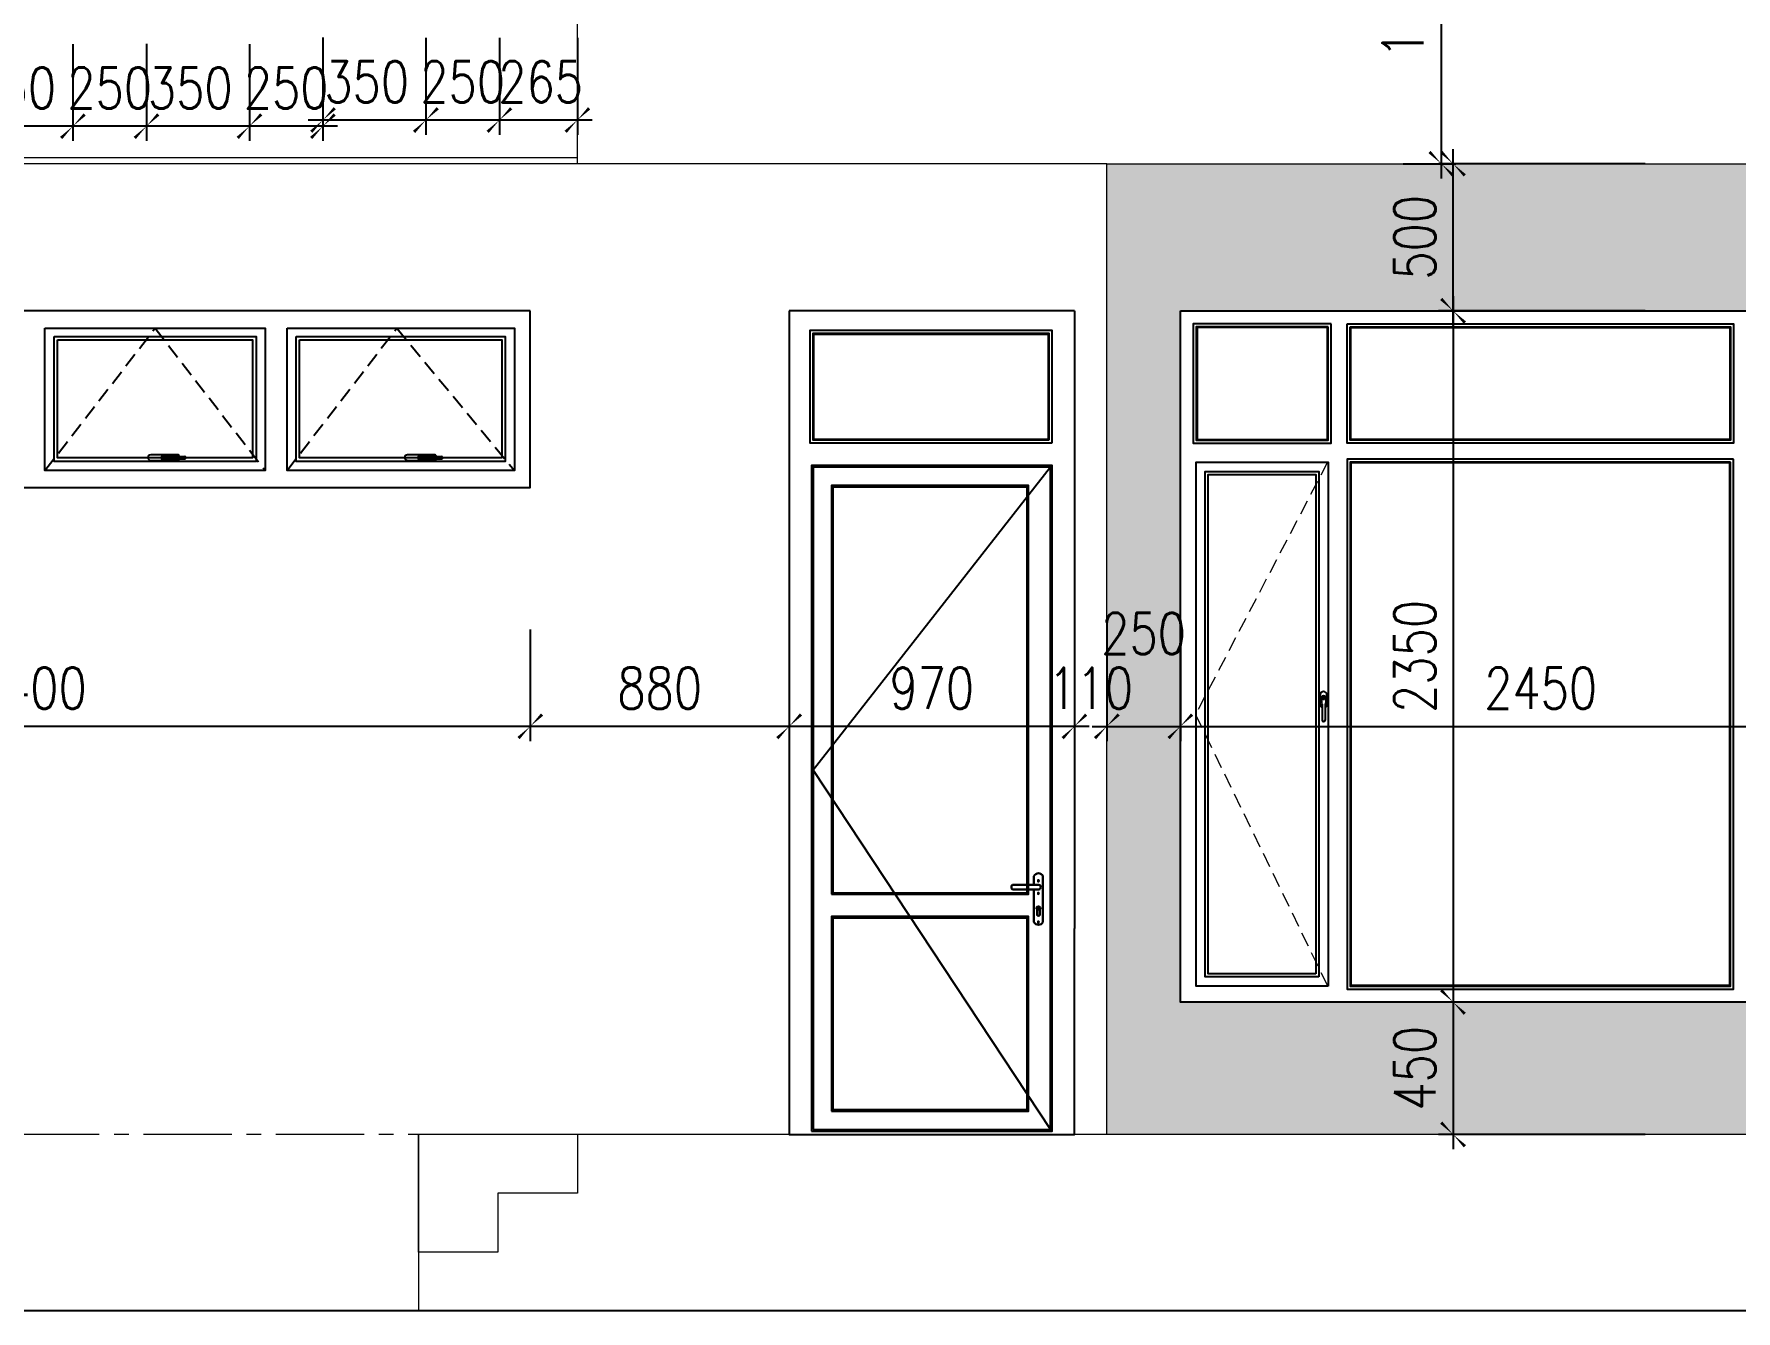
# Model space of a CAD drawing. Header units: millimetres. Extents: x -34806 to 662668, y 63228 to 99452.
# Drawn here: x 280355 to 286141, y 76492 to 80833 of the extents above; entities that cross this region are included whole.
import ezdxf

# ---------------------------------------------------------------- set-up
doc = ezdxf.new("R2010")
doc.units = ezdxf.units.MM
doc.header["$LTSCALE"] = 200
doc.header["$MEASUREMENT"] = 0
doc.header["$PDMODE"] = 3
doc.header["$PDSIZE"] = 50
doc.linetypes.add('CENTER2', pattern=[1.125, 0.75, -0.125, 0.125, -0.125])
doc.linetypes.add('HIDDEN', pattern=[0.375, 0.25, -0.125])
doc.layers.get('DEFPOINTS').update_dxf_attribs({"linetype": 'CONTINUOUS'})
for name, color, linetype in [('8', 1, 'CONTINUOUS'), ('COT', 2, 'CONTINUOUS'), ('DIM', 1, 'CONTINUOUS'), ('TPTA-Virtural', 253, 'CONTINUOUS'), ('wood', 254, 'CONTINUOUS')]:
    doc.layers.add(name, color=color, linetype=linetype)
for name, color, linetype, lineweight in [('hatch', 251, 'CONTINUOUS', 5), ('kt', 136, 'CONTINUOUS', 25), ('nep', 4, 'CONTINUOUS', 30), ('thay', 7, 'CONTINUOUS', 18), ('tim', 254, 'CENTER2', 9), ('VU', 8, 'HIDDEN', 13)]:
    doc.layers.add(name, color=color, linetype=linetype, lineweight=lineweight)
doc.styles.add('RomanS', font='romans.shx', dxfattribs={"width": 0.8})
doc.dimstyles.new('D1', dxfattribs={"dimtxt": 140, "dimasz": 80, "dimexe": 50, "dimexo": 0, "dimgap": 60, "dimtad": 1, "dimdec": 0, "dimzin": 0, "dimdsep": 46, "dimtxsty": 'RomanS', "dimblk1": 'ARCHTICK', "dimblk2": 'ARCHTICK', "dimsah": 1, "dimcen": 100, "dimdle": 50, "dimclrt": 7, "dimadec": 0, "dimazin": 0, "dimtfac": 0.005, "dimtdec": 0, "dimtix": 1, "dimtofl": 0, "dimtmove": 2, "dimatfit": 3, "dimldrblk": 'ARCHTICK', "dimfxl": 1, "dimtvp": 0.8, "dimtolj": 1, "dimtzin": 0, "dimarcsym": 0})

# ---------------------------------------------------------------- blocks, each defined once
blk = doc.blocks.new('_ArchTick')
at = {"layer": 'DIM', "color": 150}
blk.add_lwpolyline([(0.5, 0.5, 0.133, 0, 0), (0, 0, 0, 0.133, 0), (-0.5, -0.5, 0.133, 0.133, 0)], format="xyseb", dxfattribs=at)
blk = doc.blocks.new('*D347')
at = {"layer": 'DEFPOINTS', "color": 0}
for p in [(284002.1, 78842.1), (284252.1, 78842.1), (284252.1, 78479.7)]:
    blk.add_point(p, dxfattribs=at)
at = {"layer": 'DIM', "color": 0, "lineweight": -2}
for p, q in [((284002.1, 78842.1), (284002.1, 78429.7)), ((284252.1, 78842.1), (284252.1, 78429.7)), ((283952.1, 78479.7), (284302.1, 78479.7))]:
    blk.add_line(p, q, dxfattribs=at)
at = {"layer": 'DIM', "color": 0, "lineweight": -2, "xscale": 80, "yscale": 80, "zscale": 80, "rotation": 180}
blk.add_blockref('_ArchTick', (284002.1, 78479.7), dxfattribs=at)
at = {"layer": 'DIM', "color": 0, "lineweight": -2, "xscale": 80, "yscale": 80, "zscale": 80}
blk.add_blockref('_ArchTick', (284252.1, 78479.7), dxfattribs=at)
at = {"layer": 'DIM', "color": 7, "insert": (284127.1, 78795.5), "char_height": 140, "attachment_point": 5, "style": 'RomanS'}
blk.add_mtext('\\A1;250', dxfattribs=at)
blk = doc.blocks.new('*D348')
at = {"layer": 'DEFPOINTS', "color": 0}
for p in [(284252.1, 78842.1), (286702.1, 78842.1), (286702.1, 78479.7)]:
    blk.add_point(p, dxfattribs=at)
at = {"layer": 'DIM', "color": 0, "lineweight": -2}
for p, q in [((284252.1, 78842.1), (284252.1, 78429.7)), ((286702.1, 78842.1), (286702.1, 78429.7)), ((284202.1, 78479.7), (286752.1, 78479.7))]:
    blk.add_line(p, q, dxfattribs=at)
at = {"layer": 'DIM', "color": 0, "lineweight": -2, "xscale": 80, "yscale": 80, "zscale": 80, "rotation": 180}
blk.add_blockref('_ArchTick', (284252.1, 78479.7), dxfattribs=at)
at = {"layer": 'DIM', "color": 0, "lineweight": -2, "xscale": 80, "yscale": 80, "zscale": 80}
blk.add_blockref('_ArchTick', (286702.1, 78479.7), dxfattribs=at)
at = {"layer": 'DIM', "color": 7, "insert": (285477.1, 78609.7), "char_height": 140, "attachment_point": 5, "style": 'RomanS'}
blk.add_mtext('\\A1;2450', dxfattribs=at)
blk = doc.blocks.new('taynam')
at = {"layer": '8'}
for p, q in [((-2.6, 21.4), (1, 21.4)), ((-0.8, 19.7), (-0.8, 23.2)), ((-2.6, -21.4), (1, -21.4)), ((-0.8, -23.2), (-0.8, -19.7)), ((-2.6, -118.9), (1, -118.9)), ((-0.8, -120.7), (-0.8, -117.2))]:
    blk.add_line(p, q, dxfattribs=at)
for centre in [(-0.8, 21.4), (-0.8, -21.4), (-0.8, -118.9)]:
    blk.add_circle(centre, 2.54, dxfattribs=at)
at = {"layer": 'nep', "lineweight": 30}
for p, q in [((-2.6, 8.3), (87.4, 8.3)), ((-2.6, -8.3), (87.4, -8.3)), ((-5.5, -76.9), (-5.5, -92.8)), ((3.9, -76.9), (3.9, -92.8))]:
    blk.add_line(p, q, dxfattribs=at)
for points in [[(-16.2, 37.5), (-16.2, -118.6)], [(14.6, 8.3), (14.6, 37.5)], [(14.6, -118.6), (14.6, -8.3)], [(-0.8, -68.6), (0.2, -68.6), (0.2, -70.2), (-0.5, -70.2), (-0.5, -71.1), (0.2, -71.1), (0.2, -75.5), (-1.6, -75.5), (-1.6, -68.6), (-0.8, -68.6)]]:
    blk.add_lwpolyline(points, dxfattribs=at)
for centre, radius, start, end in [((-0.8, 29.9), 17.2, 26.29941, 153.70059), ((0, 0), 8.68, 107.49075, 252.50925), ((80.6, 0), 10.7, 309.41484, 50.58516), ((-0.8, -72.1), 6.73, 314.60011, 225.39989), ((-0.8, -92.8), 4.72, 180, 0), ((-0.8, -110.6), 17.4, 207.4481, 332.5519)]:
    blk.add_arc(centre, radius, start, end, dxfattribs=at)
blk = doc.blocks.new('tn')
at = {"layer": 'wood', "ltscale": 0.5}
for p, q in [((65303.5, -42411.1), (65303.5, -42422.8)), ((65315.9, -42411.1), (65315.9, -42422.8)), ((65303.6, -42423.4), (65305.2, -42426.5)), ((65305.4, -42427), (65305.4, -42482.4)), ((65314, -42427), (65314, -42482.4)), ((65315.7, -42423.4), (65314.2, -42426.5))]:
    blk.add_line(p, q, dxfattribs=at)
for points in [[(65300.1, -42367), (65300.1, -42457.3)], [(65319.3, -42417.3), (65319.3, -42367)], [(65319.3, -42457.3), (65319.3, -42417.3)]]:
    blk.add_lwpolyline(points, dxfattribs=at)
blk.add_circle((65309.7, -42411.1), 1.75, dxfattribs=at)
for centre, radius, start, end in [((65309.7, -42367), 9.61, 0, 180), ((65309.7, -42411.1), 8.28, 318.25899, 221.74101), ((65309.7, -42411.1), 8.28, 48.25899, 221.74101), ((65309.7, -42411.1), 6.18, 0, 180), ((65309.7, -42457.3), 9.61, 180, 243.1549), ((65304.7, -42422.8), 1.2, 180, 207.19267), ((65304.2, -42427), 1.2, 0, 27.19267), ((65315.2, -42427), 1.2, 152.80733, 180), ((65309.7, -42457.3), 9.61, 296.8451, 0), ((65314.7, -42422.8), 1.2, 332.80733, 0), ((65309.7, -42482.4), 4.34, 180, 0)]:
    blk.add_arc(centre, radius, start, end, dxfattribs=at)
blk = doc.blocks.new('*D358')
at = {"layer": 'DEFPOINTS', "color": 0}
for p in [(283892.1, 78842.5), (284002.1, 78842.1), (283892.1, 78479.7)]:
    blk.add_point(p, dxfattribs=at)
at = {"layer": 'DIM', "color": 0, "lineweight": -2}
for p, q in [((283892.1, 78842.5), (283892.1, 78429.7)), ((284002.1, 78842.1), (284002.1, 78429.7)), ((283892.1, 78479.7), (283812.1, 78479.7)), ((284002.1, 78479.7), (284082.1, 78479.7))]:
    blk.add_line(p, q, dxfattribs=at)
at = {"layer": 'DIM', "color": 0, "lineweight": -2, "xscale": 80, "yscale": 80, "zscale": 80}
blk.add_blockref('_ArchTick', (283892.1, 78479.7), dxfattribs=at)
at = {"layer": 'DIM', "color": 0, "lineweight": -2, "xscale": 80, "yscale": 80, "zscale": 80, "rotation": 180}
blk.add_blockref('_ArchTick', (284002.1, 78479.7), dxfattribs=at)
at = {"layer": 'DIM', "color": 7, "insert": (283947.1, 78609.7), "char_height": 140, "attachment_point": 5, "style": 'RomanS'}
blk.add_mtext('\\A1;110', dxfattribs=at)
blk = doc.blocks.new('*D359')
at = {"layer": 'DEFPOINTS', "color": 0}
for p in [(282922.1, 78842.5), (283892.1, 78842.5), (282922.1, 78479.7)]:
    blk.add_point(p, dxfattribs=at)
at = {"layer": 'DIM', "color": 0, "lineweight": -2}
for p, q in [((282922.1, 78842.5), (282922.1, 78429.7)), ((283892.1, 78842.5), (283892.1, 78429.7)), ((283942.1, 78479.7), (282872.1, 78479.7))]:
    blk.add_line(p, q, dxfattribs=at)
at = {"layer": 'DIM', "color": 0, "lineweight": -2, "xscale": 80, "yscale": 80, "zscale": 80, "rotation": 180}
blk.add_blockref('_ArchTick', (282922.1, 78479.7), dxfattribs=at)
at = {"layer": 'DIM', "color": 0, "lineweight": -2, "xscale": 80, "yscale": 80, "zscale": 80}
blk.add_blockref('_ArchTick', (283892.1, 78479.7), dxfattribs=at)
at = {"layer": 'DIM', "color": 7, "insert": (283407.1, 78609.7), "char_height": 140, "attachment_point": 5, "style": 'RomanS'}
blk.add_mtext('\\A1;970', dxfattribs=at)
blk = doc.blocks.new('*D360')
at = {"layer": 'DEFPOINTS', "color": 0}
for p in [(282041.9, 78809.1), (282922.1, 78809.1), (282041.9, 78479.7)]:
    blk.add_point(p, dxfattribs=at)
at = {"layer": 'DIM', "color": 0, "lineweight": -2}
for p, q in [((282041.9, 78809.1), (282041.9, 78429.7)), ((282922.1, 78809.1), (282922.1, 78429.7)), ((282972.1, 78479.7), (281991.9, 78479.7))]:
    blk.add_line(p, q, dxfattribs=at)
at = {"layer": 'DIM', "color": 0, "lineweight": -2, "xscale": 80, "yscale": 80, "zscale": 80, "rotation": 180}
blk.add_blockref('_ArchTick', (282041.9, 78479.7), dxfattribs=at)
at = {"layer": 'DIM', "color": 0, "lineweight": -2, "xscale": 80, "yscale": 80, "zscale": 80}
blk.add_blockref('_ArchTick', (282922.1, 78479.7), dxfattribs=at)
at = {"layer": 'DIM', "color": 7, "insert": (282482, 78609.7), "char_height": 140, "attachment_point": 5, "style": 'RomanS'}
blk.add_mtext('\\A1;880', dxfattribs=at)
blk = doc.blocks.new('*D361')
at = {"layer": 'DEFPOINTS', "color": 0}
for p in [(278641.9, 78809.1), (282041.9, 78809.1), (278641.9, 78479.7)]:
    blk.add_point(p, dxfattribs=at)
at = {"layer": 'DIM', "color": 0, "lineweight": -2}
for p, q in [((278641.9, 78809.1), (278641.9, 78429.7)), ((282041.9, 78809.1), (282041.9, 78429.7)), ((282091.9, 78479.7), (278591.9, 78479.7))]:
    blk.add_line(p, q, dxfattribs=at)
at = {"layer": 'DIM', "color": 0, "lineweight": -2, "xscale": 80, "yscale": 80, "zscale": 80, "rotation": 180}
blk.add_blockref('_ArchTick', (278641.9, 78479.7), dxfattribs=at)
at = {"layer": 'DIM', "color": 0, "lineweight": -2, "xscale": 80, "yscale": 80, "zscale": 80}
blk.add_blockref('_ArchTick', (282041.9, 78479.7), dxfattribs=at)
at = {"layer": 'DIM', "color": 7, "insert": (280341.9, 78609.7), "char_height": 140, "attachment_point": 5, "style": 'RomanS'}
blk.add_mtext('\\A1;3400', dxfattribs=at)
blk = doc.blocks.new('*D384')
at = {"layer": 'DEFPOINTS', "color": 0}
for p in [(281087.1, 80799.2), (281337.1, 80799.2), (281087.1, 80519.9)]:
    blk.add_point(p, dxfattribs=at)
at = {"layer": 'DIM', "color": 0, "lineweight": -2}
for p, q in [((281087.1, 80799.2), (281087.1, 80469.9)), ((281337.1, 80799.2), (281337.1, 80469.9)), ((281387.1, 80519.9), (281037.1, 80519.9))]:
    blk.add_line(p, q, dxfattribs=at)
at = {"layer": 'DIM', "color": 0, "lineweight": -2, "xscale": 80, "yscale": 80, "zscale": 80, "rotation": 180}
blk.add_blockref('_ArchTick', (281087.1, 80519.9), dxfattribs=at)
at = {"layer": 'DIM', "color": 0, "lineweight": -2, "xscale": 80, "yscale": 80, "zscale": 80}
blk.add_blockref('_ArchTick', (281337.1, 80519.9), dxfattribs=at)
at = {"layer": 'DIM', "color": 7, "insert": (281212.1, 80649.9), "char_height": 140, "attachment_point": 5, "style": 'RomanS'}
blk.add_mtext('\\A1;250', dxfattribs=at)
blk = doc.blocks.new('*D385')
at = {"layer": 'DEFPOINTS', "color": 0}
for p in [(280737.1, 80800), (281087.1, 80799.2), (280737.1, 80519.9)]:
    blk.add_point(p, dxfattribs=at)
at = {"layer": 'DIM', "color": 0, "lineweight": -2}
for p, q in [((280737.1, 80800), (280737.1, 80469.9)), ((281087.1, 80799.2), (281087.1, 80469.9)), ((281137.1, 80519.9), (280687.1, 80519.9))]:
    blk.add_line(p, q, dxfattribs=at)
at = {"layer": 'DIM', "color": 0, "lineweight": -2, "xscale": 80, "yscale": 80, "zscale": 80, "rotation": 180}
blk.add_blockref('_ArchTick', (280737.1, 80519.9), dxfattribs=at)
at = {"layer": 'DIM', "color": 0, "lineweight": -2, "xscale": 80, "yscale": 80, "zscale": 80}
blk.add_blockref('_ArchTick', (281087.1, 80519.9), dxfattribs=at)
at = {"layer": 'DIM', "color": 7, "insert": (280886, 80649.9), "char_height": 140, "attachment_point": 5, "style": 'RomanS'}
blk.add_mtext('\\A1;350', dxfattribs=at)
blk = doc.blocks.new('*D386')
at = {"layer": 'DEFPOINTS', "color": 0}
for p in [(280487.1, 80799.2), (280737.1, 80799.2), (280487.1, 80519.9)]:
    blk.add_point(p, dxfattribs=at)
at = {"layer": 'DIM', "color": 0, "lineweight": -2}
for p, q in [((280487.1, 80799.2), (280487.1, 80469.9)), ((280737.1, 80799.2), (280737.1, 80469.9)), ((280787.1, 80519.9), (280437.1, 80519.9))]:
    blk.add_line(p, q, dxfattribs=at)
at = {"layer": 'DIM', "color": 0, "lineweight": -2, "xscale": 80, "yscale": 80, "zscale": 80, "rotation": 180}
blk.add_blockref('_ArchTick', (280487.1, 80519.9), dxfattribs=at)
at = {"layer": 'DIM', "color": 0, "lineweight": -2, "xscale": 80, "yscale": 80, "zscale": 80}
blk.add_blockref('_ArchTick', (280737.1, 80519.9), dxfattribs=at)
at = {"layer": 'DIM', "color": 7, "insert": (280612.1, 80649.9), "char_height": 140, "attachment_point": 5, "style": 'RomanS'}
blk.add_mtext('\\A1;250', dxfattribs=at)
blk = doc.blocks.new('*D387')
at = {"layer": 'DEFPOINTS', "color": 0}
for p in [(280137.1, 80800), (280487.1, 80799.2), (280137.1, 80519.9)]:
    blk.add_point(p, dxfattribs=at)
at = {"layer": 'DIM', "color": 0, "lineweight": -2}
for p, q in [((280137.1, 80800), (280137.1, 80469.9)), ((280487.1, 80799.2), (280487.1, 80469.9)), ((280537.1, 80519.9), (280087.1, 80519.9))]:
    blk.add_line(p, q, dxfattribs=at)
at = {"layer": 'DIM', "color": 0, "lineweight": -2, "xscale": 80, "yscale": 80, "zscale": 80, "rotation": 180}
blk.add_blockref('_ArchTick', (280137.1, 80519.9), dxfattribs=at)
at = {"layer": 'DIM', "color": 0, "lineweight": -2, "xscale": 80, "yscale": 80, "zscale": 80}
blk.add_blockref('_ArchTick', (280487.1, 80519.9), dxfattribs=at)
at = {"layer": 'DIM', "color": 7, "insert": (280286, 80649.9), "char_height": 140, "attachment_point": 5, "style": 'RomanS'}
blk.add_mtext('\\A1;350', dxfattribs=at)
blk = doc.blocks.new('*D399')
at = {"layer": 'DEFPOINTS', "color": 0}
for p in [(281687.1, 80820.1), (281937.1, 80820.1), (281687.1, 80540.8)]:
    blk.add_point(p, dxfattribs=at)
at = {"layer": 'DIM', "color": 0, "lineweight": -2}
for p, q in [((281687.1, 80820.1), (281687.1, 80490.8)), ((281937.1, 80820.1), (281937.1, 80490.8)), ((281987.1, 80540.8), (281637.1, 80540.8))]:
    blk.add_line(p, q, dxfattribs=at)
at = {"layer": 'DIM', "color": 0, "lineweight": -2, "xscale": 80, "yscale": 80, "zscale": 80, "rotation": 180}
blk.add_blockref('_ArchTick', (281687.1, 80540.8), dxfattribs=at)
at = {"layer": 'DIM', "color": 0, "lineweight": -2, "xscale": 80, "yscale": 80, "zscale": 80}
blk.add_blockref('_ArchTick', (281937.1, 80540.8), dxfattribs=at)
at = {"layer": 'DIM', "color": 7, "insert": (281812.1, 80670.8), "char_height": 140, "attachment_point": 5, "style": 'RomanS'}
blk.add_mtext('\\A1;250', dxfattribs=at)
blk = doc.blocks.new('*D400')
at = {"layer": 'DEFPOINTS', "color": 0}
for p in [(281337.1, 80820.9), (281687.1, 80820.1), (281337.1, 80540.8)]:
    blk.add_point(p, dxfattribs=at)
at = {"layer": 'DIM', "color": 0, "lineweight": -2}
for p, q in [((281337.1, 80820.9), (281337.1, 80490.8)), ((281687.1, 80820.1), (281687.1, 80490.8)), ((281737.1, 80540.8), (281287.1, 80540.8))]:
    blk.add_line(p, q, dxfattribs=at)
at = {"layer": 'DIM', "color": 0, "lineweight": -2, "xscale": 80, "yscale": 80, "zscale": 80, "rotation": 180}
blk.add_blockref('_ArchTick', (281337.1, 80540.8), dxfattribs=at)
at = {"layer": 'DIM', "color": 0, "lineweight": -2, "xscale": 80, "yscale": 80, "zscale": 80}
blk.add_blockref('_ArchTick', (281687.1, 80540.8), dxfattribs=at)
at = {"layer": 'DIM', "color": 7, "insert": (281486, 80670.8), "char_height": 140, "attachment_point": 5, "style": 'RomanS'}
blk.add_mtext('\\A1;350', dxfattribs=at)
blk = doc.blocks.new('*D401')
at = {"layer": 'DEFPOINTS', "color": 0}
for p in [(281937.1, 80820.1), (282202.1, 80820.1), (281937.1, 80540.8)]:
    blk.add_point(p, dxfattribs=at)
at = {"layer": 'DIM', "color": 0, "lineweight": -2}
for p, q in [((281937.1, 80820.1), (281937.1, 80490.8)), ((282202.1, 80820.1), (282202.1, 80490.8)), ((282252.1, 80540.8), (281887.1, 80540.8))]:
    blk.add_line(p, q, dxfattribs=at)
at = {"layer": 'DIM', "color": 0, "lineweight": -2, "xscale": 80, "yscale": 80, "zscale": 80, "rotation": 180}
blk.add_blockref('_ArchTick', (281937.1, 80540.8), dxfattribs=at)
at = {"layer": 'DIM', "color": 0, "lineweight": -2, "xscale": 80, "yscale": 80, "zscale": 80}
blk.add_blockref('_ArchTick', (282202.1, 80540.8), dxfattribs=at)
at = {"layer": 'DIM', "color": 7, "insert": (282077.1, 80670.8), "char_height": 140, "attachment_point": 5, "style": 'RomanS'}
blk.add_mtext('\\A1;265', dxfattribs=at)
blk = doc.blocks.new('*D431')
at = {"layer": 'DEFPOINTS', "color": 0}
for p in [(285009.6, 81492.3), (285009.6, 80392.3), (285139.2, 80392.3)]:
    blk.add_point(p, dxfattribs=at)
at = {"layer": 'DIM', "color": 0, "lineweight": -2}
for p, q in [((285139.2, 81542.3), (285139.2, 80342.3)), ((285009.6, 81492.3), (285189.2, 81492.3)), ((285009.6, 80392.3), (285189.2, 80392.3))]:
    blk.add_line(p, q, dxfattribs=at)
at = {"layer": 'DIM', "color": 0, "lineweight": -2, "xscale": 80, "yscale": 80, "zscale": 80}
for p, rotation in [((285139.2, 81492.3), 90), ((285139.2, 80392.3), 270)]:
    blk.add_blockref('_ArchTick', p, dxfattribs=dict(at, rotation=rotation))
at = {"layer": 'DIM', "color": 7, "insert": (285009.2, 80942.3), "char_height": 140, "attachment_point": 5, "rotation": 90, "style": 'RomanS'}
blk.add_mtext('\\A1;1100', dxfattribs=at)
blk = doc.blocks.new('*D1065')
at = {"layer": 'DEFPOINTS', "color": 0}
for p in [(285832.1, 79892.4), (285179.2, 77542.3), (285832.1, 77542.3)]:
    blk.add_point(p, dxfattribs=at)
at = {"layer": 'DIM', "color": 0, "lineweight": -2}
for p, q in [((285179.2, 79942.4), (285179.2, 77492.3)), ((285832.1, 79892.4), (285129.2, 79892.4)), ((285832.1, 77542.3), (285129.2, 77542.3))]:
    blk.add_line(p, q, dxfattribs=at)
at = {"layer": 'DIM', "color": 0, "lineweight": -2, "xscale": 80, "yscale": 80, "zscale": 80}
for p, rotation in [((285179.2, 79892.4), 90), ((285179.2, 77542.3), 270)]:
    blk.add_blockref('_ArchTick', p, dxfattribs=dict(at, rotation=rotation))
at = {"layer": 'DIM', "color": 7, "insert": (285049.2, 78717.3), "char_height": 140, "attachment_point": 5, "rotation": 90, "style": 'RomanS'}
blk.add_mtext('\\A1;2350', dxfattribs=at)
blk = doc.blocks.new('*D1066')
at = {"layer": 'DEFPOINTS', "color": 0}
for p in [(285832.1, 77542.3), (285179.2, 77092.3), (285832.1, 77092.3)]:
    blk.add_point(p, dxfattribs=at)
at = {"layer": 'DIM', "color": 0, "lineweight": -2}
for p, q in [((285179.2, 77592.3), (285179.2, 77042.3)), ((285832.1, 77542.3), (285129.2, 77542.3)), ((285832.1, 77092.3), (285129.2, 77092.3))]:
    blk.add_line(p, q, dxfattribs=at)
at = {"layer": 'DIM', "color": 0, "lineweight": -2, "xscale": 80, "yscale": 80, "zscale": 80}
for p, rotation in [((285179.2, 77542.3), 90), ((285179.2, 77092.3), 270)]:
    blk.add_blockref('_ArchTick', p, dxfattribs=dict(at, rotation=rotation))
at = {"layer": 'DIM', "color": 7, "insert": (285049.2, 77317.3), "char_height": 140, "attachment_point": 5, "rotation": 90, "style": 'RomanS'}
blk.add_mtext('\\A1;450', dxfattribs=at)
blk = doc.blocks.new('*D1067')
at = {"layer": 'DEFPOINTS', "color": 0}
for p in [(285179.2, 80392.3), (285832.1, 80392.3), (285832.1, 79892.4)]:
    blk.add_point(p, dxfattribs=at)
at = {"layer": 'DIM', "color": 0, "lineweight": -2}
for p, q in [((285179.2, 79842.4), (285179.2, 80442.3)), ((285832.1, 80392.3), (285129.2, 80392.3)), ((285832.1, 79892.4), (285129.2, 79892.4))]:
    blk.add_line(p, q, dxfattribs=at)
at = {"layer": 'DIM', "color": 0, "lineweight": -2, "xscale": 80, "yscale": 80, "zscale": 80}
for p, rotation in [((285179.2, 80392.3), 90), ((285179.2, 79892.4), 270)]:
    blk.add_blockref('_ArchTick', p, dxfattribs=dict(at, rotation=rotation))
at = {"layer": 'DIM', "color": 7, "insert": (285049.2, 80142.3), "char_height": 140, "attachment_point": 5, "rotation": 90, "style": 'RomanS'}
blk.add_mtext('\\A1;500', dxfattribs=at)

msp = doc.modelspace()

# ---------------------------------------------------------------- hatches: boundary and pattern name
at = {"layer": 'kt'}
h = msp.add_hatch(dxfattribs=at)
h.set_pattern_fill('AR-SAND,_O', color=256, scale=80)
h.set_pattern_definition([(37.5, (0, -114049.68), (-5.03947, 154.1459), [0, -121.6, 0, -136, 0, -130]), (7.5, (0, -114049.68), (141.58214, 225.77169), [0, -65.6, 0, -109.6, 0, -42]), (327.5, (-98.4, -114049.68), (249.13135, 0.452724), [0, -40, 0, -144, 0, -188]), (317.5, (-98.4, -114049.68), (240.49013, 70.21405), [0, -20, 0, -94.4, 0, -108])])
h.paths.add_polyline_path([(289402.1, 80392.3), (286952.1, 80392.3), (286952.1, 77092.3), (287377.1, 77092.3), (287377.1, 77792.6), (287377.1, 79892.4), (288955.3, 79892.4), (288977.1, 79892.4), (288977.1, 77792.6), (288977.1, 77092.3), (289402.1, 77092.3)])
h.paths.add_polyline_path([(286952.1, 80392.3), (284002.1, 80392.3), (284002.1, 77092.3), (286952.1, 77092.3)])
h.paths.add_polyline_path([(286702.1, 79892.4), (286702.2, 79892.4), (286702.2, 77542.3), (284252.1, 77542.3), (284252.1, 79892.4)], flags=16)
h.paths.add_polyline_path([(286132.9, 79848.4), (286132.9, 79442.2), (284819.1, 79442.2), (284819.1, 79848.4)], flags=0)
h.paths.add_polyline_path([(286189.1, 79848.4), (286658.2, 79848.4), (286658.2, 79442.2), (286189.1, 79442.2)], flags=0)
h.paths.add_polyline_path([(286122.9, 79838.4), (286122.9, 79452.2), (284829.1, 79452.2), (284829.1, 79838.4)], flags=0)
h.paths.add_polyline_path([(286199.1, 79838.4), (286648.2, 79838.4), (286648.2, 79452.2), (286199.1, 79452.2)], flags=0)
h.paths.add_polyline_path([(286132.9, 79388.2), (286132.9, 77586.3), (284819.1, 77586.3), (284819.1, 79388.2)], flags=0)
h.paths.add_polyline_path([(286122.9, 79378.2), (286122.9, 77596.3), (284829.1, 77596.3), (284829.1, 79378.2)], flags=0)
h.paths.add_polyline_path([(286199.1, 79378.2), (286648.2, 79378.2), (286648.2, 77596.3), (286199.1, 77596.3)], flags=0)
h.paths.add_polyline_path([(286231.1, 79346.2), (286618.2, 79346.2), (286618.2, 78577.5), (286648.2, 78520.2), (286618.2, 78458.4), (286618.2, 77628.3), (286231.1, 77628.3)], flags=0)
h.paths.add_polyline_path([(286241.1, 79336.2), (286608.2, 79336.2), (286608.2, 77638.3), (286241.1, 77638.3)], flags=0)
h.paths.add_polyline_path([(284765.1, 79848.4), (284765.1, 79442.2), (284296.1, 79442.2), (284296.1, 79848.4)], flags=0)
h.paths.add_polyline_path([(284755.1, 79838.4), (284755.1, 79452.2), (284306.1, 79452.2), (284306.1, 79838.4)], flags=0)
h.paths.add_polyline_path([(286224.1, 78586.6), (286224.1, 78552.7, -0.282759), (286217.9, 78542.7), (286217.9, 78500.9, -1), (286207.7, 78500.9), (286207.7, 78542.7, -0.282759), (286201.5, 78552.7), (286201.5, 78580.7), (286201.5, 78586.6, -1)], flags=0)
h.paths.add_polyline_path([(286220, 78553.6), (286220, 78556, 1.824521)], flags=0)
h.paths.add_polyline_path([(286205.5, 78559.3), (286207.5, 78555.4, -2.263183), (286205.5, 78556), (286205.5, 78567, -0.381273), (286205.5, 78579.9)], flags=0)
h.paths.add_polyline_path([(286217.2, 78559.7, 0.014599), (286217.2, 78559.6, 68.499201)], flags=0)
h.paths.add_polyline_path([(284755.1, 79378.2), (284755.1, 77591.7), (284752.9, 77596.3), (284306.1, 77596.3), (284306.1, 78515.6), (284303.8, 78520.2), (284306.1, 78524.4), (284306.1, 79378.2)], flags=0)
h.paths.add_polyline_path([(284723.1, 79346.2), (284723.1, 77628.3), (284336.1, 77628.3), (284336.1, 79346.2)], flags=0)
h.paths.add_polyline_path([(284713.1, 79336.2), (284713.1, 77638.3), (284346.1, 77638.3), (284346.1, 79336.2)], flags=0)
h.paths.add_polyline_path([(284750.5, 78586.6), (284750.5, 78580.7), (284750.5, 78552.7, -0.282759), (284744.3, 78542.7), (284744.3, 78500.9, -1), (284734.1, 78500.9), (284734.1, 78542.7, -0.282759), (284727.9, 78552.7), (284727.9, 78586.6, -1)], flags=0)
h.paths.add_polyline_path([(284746.5, 78567), (284746.5, 78553.6, -0.765522), (284744.5, 78555.4), (284746.5, 78559.3), (284746.5, 78573.4, 1), (284732, 78573.4), (284732, 78559.7, 0.11921), (284732.1, 78559), (284734, 78555.4, -2.263183), (284732, 78556), (284732, 78567, -2.232444)], flags=0)
h.paths.add_polyline_path([(295017.1, 80392.3), (293517.1, 80392.3), (289402.1, 80392.3), (289402.1, 77092.3), (293517.1, 77092.3), (295017.1, 77092.3)])
h.paths.add_polyline_path([(292102.1, 79892.4), (292102.2, 79892.4), (292102.1, 77542.3), (289652, 77542.3), (289652.1, 79892.4)], flags=16)
h.paths.add_polyline_path([(291535.1, 79848.4), (291535.1, 79442.2), (290221.3, 79442.2), (290221.3, 79848.4)], flags=0)
h.paths.add_polyline_path([(291525.1, 79838.4), (291525.1, 79452.2), (290231.3, 79452.2), (290231.3, 79838.4)], flags=0)
h.paths.add_polyline_path([(290165.1, 79848.4), (290165.1, 79442.2), (289696.1, 79442.2), (289696.1, 79848.4)], flags=0)
h.paths.add_polyline_path([(290155.1, 79838.4), (290155.1, 79452.2), (289706.1, 79452.2), (289706.1, 79838.4)], flags=0)
h.paths.add_polyline_path([(291535.1, 79388.2), (291535.1, 77586.3), (290221.3, 77586.3), (290221.3, 79388.2)], flags=0)
h.paths.add_polyline_path([(291525.1, 79378.2), (291525.1, 77596.3), (290231.3, 77596.3), (290231.3, 79378.2)], flags=0)
h.paths.add_polyline_path([(290155.1, 79378.2), (290155.1, 77596.3), (289706.1, 77596.3), (289706.1, 79378.2)], flags=0)
h.paths.add_polyline_path([(290123.1, 77628.3), (289736.1, 77628.3), (289736.1, 78458.4), (289706.1, 78520.2), (289736.1, 78577.5), (289736.1, 79346.2), (290123.1, 79346.2)], flags=0)
h.paths.add_polyline_path([(290113.1, 79336.2), (290113.1, 77638.3), (289746.1, 77638.3), (289746.1, 79336.2)], flags=0)
h.paths.add_polyline_path([(291589.1, 79848.4), (292058.2, 79848.4), (292058.2, 79442.2), (291589.1, 79442.2)], flags=0)
h.paths.add_polyline_path([(291599.1, 79838.4), (292048.2, 79838.4), (292048.2, 79452.2), (291599.1, 79452.2)], flags=0)
h.paths.add_polyline_path([(292048.2, 79378.2), (292048.2, 78524.4), (292050.4, 78520.2), (292048.2, 78515.6), (292048.2, 77596.3), (291599.1, 77596.3), (291599.1, 79382.4), (291601.3, 79378.2)], flags=0)
h.paths.add_polyline_path([(291631.1, 79346.2), (292018.2, 79346.2), (292018.2, 77628.3), (291631.1, 77628.3)], flags=0)
h.paths.add_polyline_path([(291641.1, 79336.2), (292008.2, 79336.2), (292008.2, 77638.3), (291641.1, 77638.3)], flags=0)
h.paths.add_polyline_path([(292860.6, 79842.7), (293160.6, 79842.7), (293160.6, 79542.7), (292860.6, 79542.7)], flags=16)
h.paths.add_polyline_path([(292860.6, 79242.7), (293160.6, 79242.7), (293160.6, 78942.7), (292860.6, 78942.7)], flags=16)
h.paths.add_polyline_path([(292860.6, 78642.7), (293160.6, 78642.7), (293160.6, 78342.7), (292860.6, 78342.7)], flags=16)
h.paths.add_polyline_path([(293460.6, 79842.7), (293760.6, 79842.7), (293760.6, 79542.7), (293460.6, 79542.7)], flags=16)
h.paths.add_polyline_path([(293460.6, 79242.7), (293760.6, 79242.7), (293760.6, 78942.7), (293460.6, 78942.7)], flags=16)
h.paths.add_polyline_path([(292860.6, 78042.7), (293160.6, 78042.7), (293160.6, 77742.7), (292860.6, 77742.7)], flags=16)
h.paths.add_polyline_path([(293460.6, 78642.7), (293760.6, 78642.7), (293760.6, 78342.7), (293460.6, 78342.7)], flags=16)
h.paths.add_polyline_path([(294060.6, 79842.7), (294360.6, 79842.7), (294360.6, 79542.7), (294060.6, 79542.7)], flags=16)
h.paths.add_polyline_path([(293460.6, 78042.7), (293760.6, 78042.7), (293760.6, 77742.7), (293460.6, 77742.7)], flags=16)
h.paths.add_polyline_path([(294060.6, 79242.7), (294360.6, 79242.7), (294360.6, 78942.7), (294060.6, 78942.7)], flags=16)
h.paths.add_polyline_path([(294060.6, 78642.7), (294360.6, 78642.7), (294360.6, 78342.7), (294060.6, 78342.7)], flags=16)
h.paths.add_polyline_path([(294060.6, 78042.7), (294360.6, 78042.7), (294360.6, 77742.7), (294060.6, 77742.7)], flags=16)
h.paths.add_polyline_path([(296667.2, 80392.3), (295017.1, 80392.3), (295017.1, 77092.3), (296667.2, 77092.3)])
h.paths.add_polyline_path([(286648.1, 78714.7), (287006.1, 78714.7), (287006.1, 78504.7), (286648.1, 78504.7)], flags=9)
h.paths.add_polyline_path([(286985.6, 78714.7), (287343.6, 78714.7), (287343.6, 78504.7), (286985.6, 78504.7)], flags=24)
h.paths.add_polyline_path([(289348.1, 78714.7), (289706.1, 78714.7), (289706.1, 78504.7), (289348.1, 78504.7)], flags=9)
h.paths.add_polyline_path([(289010.6, 78714.7), (289368.6, 78714.7), (289368.6, 78504.7), (289010.6, 78504.7)], flags=24)
h.paths.add_polyline_path([(283948.1, 78900.5), (284306.1, 78900.5), (284306.1, 78690.5), (283948.1, 78690.5)], flags=9)
h.paths.add_polyline_path([(285244.8, 78714.7), (285709.5, 78714.7), (285709.5, 78504.7), (285244.8, 78504.7)], flags=8)
h.paths.add_polyline_path([(283776.1, 78714.7), (284118.1, 78714.7), (284118.1, 78504.7), (283776.1, 78504.7)], flags=9)
h.paths.add_polyline_path([(284944.2, 78485), (284944.2, 78949.7), (285154.2, 78949.7), (285154.2, 78485)], flags=8)
h.paths.add_polyline_path([(284944.2, 77138.3), (284944.2, 77496.3), (285154.2, 77496.3), (285154.2, 77138.3)], flags=24)
h.paths.add_polyline_path([(284944.2, 79963.3), (284944.2, 80321.3), (285154.2, 80321.3), (285154.2, 79963.3)], flags=24)
h.paths.add_polyline_path([(290644.8, 78714.7), (291109.5, 78714.7), (291109.5, 78504.7), (290644.8, 78504.7)], flags=8)
h.paths.add_polyline_path([(293327.3, 78722.6), (293792, 78722.6), (293792, 78512.6), (293327.3, 78512.6)], flags=24)
h.paths.add_polyline_path([(292831.6, 80357.6), (293189.6, 80357.6), (293189.6, 80147.6), (292831.6, 80147.6)], flags=24)
h.paths.add_polyline_path([(293131.6, 80101.6), (293489.6, 80101.6), (293489.6, 79891.6), (293131.6, 79891.6)], flags=24)
h.paths.add_polyline_path([(293431.6, 80357.6), (293789.6, 80357.6), (293789.6, 80147.6), (293431.6, 80147.6)], flags=24)
h.paths.add_polyline_path([(293731.6, 80101.6), (294089.6, 80101.6), (294089.6, 79891.6), (293731.6, 79891.6)], flags=24)
h.paths.add_polyline_path([(294031.6, 80357.6), (294389.6, 80357.6), (294389.6, 80147.6), (294031.6, 80147.6)], flags=24)
h.paths.add_polyline_path([(294710.9, 79213.7), (294710.9, 79571.7), (294920.9, 79571.7), (294920.9, 79213.7)], flags=24)
h.paths.add_polyline_path([(294407.7, 79513.7), (294407.7, 79871.7), (294617.7, 79871.7), (294617.7, 79513.7)], flags=24)
h.paths.add_polyline_path([(294715, 78613.7), (294715, 78971.7), (294925, 78971.7), (294925, 78613.7)], flags=24)
h.paths.add_polyline_path([(294407.7, 78913.7), (294407.7, 79271.7), (294617.7, 79271.7), (294617.7, 78913.7)], flags=24)
h.paths.add_polyline_path([(294687.9, 78013.7), (294687.9, 78371.7), (294897.9, 78371.7), (294897.9, 78013.7)], flags=24)
h.paths.add_polyline_path([(294407.7, 78300.7), (294407.7, 78658.7), (294617.7, 78658.7), (294617.7, 78300.7)], flags=24)
h.paths.add_polyline_path([(294407.7, 77713.7), (294407.7, 78071.7), (294617.7, 78071.7), (294617.7, 77713.7)], flags=24)
h.paths.add_polyline_path([(294687.9, 78013.7), (294687.9, 78371.7), (294897.9, 78371.7), (294897.9, 78013.7)], flags=8)
h.paths.add_polyline_path([(294407.7, 77241.1), (294407.7, 77593.8), (294617.7, 77593.8), (294617.7, 77241.1)], flags=24)
h.paths.add_polyline_path([(294407.7, 79938.9), (294407.7, 80296.9), (294617.7, 80296.9), (294617.7, 79938.9)], flags=24)
h.paths.add_polyline_path([(295617.8, 78714.7), (296066.5, 78714.7), (296066.5, 78504.7), (295617.8, 78504.7)], flags=24)

# ---------------------------------------------------------------- linework, layer by layer
at = {"layer": 'COT'}
msp.add_line((305776.8, 76492.3), (271523.4, 76492.3), dxfattribs=at)
at = {"layer": 'hatch'}
for points in [[(282202.1, 80412.3), (277671.2, 80412.3), (277671.2, 76492.3)], [(282202.1, 80392.3), (277691.2, 80392.3), (277691.2, 76492.3)]]:
    msp.add_lwpolyline(points, dxfattribs=at)
msp.add_lwpolyline([(284252.1, 77542.3), (286702.1, 77542.3), (286702.1, 79892.4), (284252.1, 79892.4)], close=True, dxfattribs=at)
at = {"layer": 'thay'}
for p, q in [((282202.1, 80392.3), (282202.1, 81492.3)), ((284002.1, 80392.3), (282202.1, 80392.3)), ((284002.1, 77092.3), (284002.1, 80392.3)), ((284002.1, 80392.3), (293517.1, 80392.3)), ((286702.1, 79892.4), (284252.1, 79892.4)), ((284252.1, 79873.4), (284252.1, 77542.3))]:
    msp.add_line(p, q, dxfattribs=at)
for points in [[(286702.1, 79892.4), (284252.1, 79892.4)], [(286702.1, 77542.3), (284252.1, 77542.3)], [(286702.1, 77542.3), (284252.1, 77542.3)], [(293517.1, 77092.3), (281662.1, 77092.3), (281662.1, 76892.3)], [(282202.1, 77092.3), (282202.1, 76892.3), (281932.1, 76892.3), (281932.1, 76692.3), (281662.1, 76692.3), (281662.1, 76492.3)], [(281662.1, 76692.3), (281662.1, 77092.3)], [(282202.1, 77092.3), (281662.1, 77092.3)], [(282202.1, 77092.3), (281662.1, 77092.3), (281662.1, 76592.3)]]:
    msp.add_lwpolyline(points, dxfattribs=at)
at = {"layer": 'tim', "linetype": 'CENTER2', "ltscale": 2}
msp.add_line((305776.8, 77092.3), (271523.4, 77092.3), dxfattribs=at)
at = {"layer": 'TPTA-Virtural'}
msp.add_lwpolyline([(284252.1, 79892.4), (286702.2, 79892.4), (286702.2, 77542.3), (284252.1, 77542.3)], close=True, dxfattribs=at)
at = {"layer": 'VU', "linetype": 'HIDDEN'}
msp.add_lwpolyline([(284752.9, 79378.2), (284303.8, 78520.2), (284752.9, 77596.3)], dxfattribs=at)
at = {"layer": 'wood'}
for p, q in [((282922.1, 79892.4), (282922.1, 79892.4)), ((283892.1, 79892.4), (283870.3, 79892.4)), ((286122.9, 79838.4), (286122.9, 79452.2)), ((283811.1, 77108.7), (283811.1, 79361.1)), ((283811.1, 77108.7), (283811.1, 79361.1)), ((283811.1, 79361.1), (283811.1, 77108.7)), ((284732, 78573.4), (284732, 78559.7)), ((284732.1, 78559), (284734, 78555.4)), ((284734.1, 78554.8), (284734.1, 78500.9)), ((284744.3, 78554.8), (284744.3, 78500.9)), ((284746.3, 78559), (284744.5, 78555.4)), ((284746.5, 78573.4), (284746.5, 78559.7))]:
    msp.add_line(p, q, dxfattribs=at)
for points in [[(282041.9, 79892.3), (278641.9, 79892.3), (278641.9, 79292.1), (282041.9, 79292.1), (282041.9, 79892.3)], [(280391.9, 79833.3), (281140.9, 79833.3), (281140.9, 79349.1), (280391.9, 79349.1)], [(280422.9, 79805.3), (281109.9, 79805.3), (281109.9, 79380.1), (280422.9, 79380.1)], [(280434.9, 79793.3), (281097.9, 79793.3), (281097.9, 79392.1), (280434.9, 79392.1)], [(281214.9, 79833.3), (281987.9, 79833.3), (281987.9, 79349.1), (281214.9, 79349.1)], [(281245.9, 79805.3), (281956.9, 79805.3), (281956.9, 79380.1), (281245.9, 79380.1)], [(281257.9, 79793.3), (281944.9, 79793.3), (281944.9, 79392.1), (281257.9, 79392.1)], [(283815.4, 79442.2), (282993.2, 79442.2), (282993.2, 79826.3), (283815.4, 79826.3)], [(283805.4, 79452.2), (283003.2, 79452.2), (283003.2, 79816.3), (283805.4, 79816.3)], [(283802.4, 79455.2), (283006.2, 79455.2), (283006.2, 79813.3), (283802.4, 79813.3)], [(284765.1, 79848.4), (284296.1, 79848.4), (284296.1, 79442.2), (284765.1, 79442.2)], [(284755.1, 79838.4), (284306.1, 79838.4), (284306.1, 79452.2), (284755.1, 79452.2)], [(284752.1, 79835.4), (284309.1, 79835.4), (284309.1, 79455.2), (284752.1, 79455.2)], [(284819.1, 79848.4), (286132.9, 79848.4), (286132.9, 79442.2), (284819.1, 79442.2)], [(284829.1, 79838.4), (286122.9, 79838.4), (286122.9, 79452.2), (284829.1, 79452.2)], [(284832.1, 79835.4), (286119.9, 79835.4), (286119.9, 79455.2), (284832.1, 79455.2)], [(286132.9, 79388.2), (284819.1, 79388.2), (284819.1, 77586.3), (286132.9, 77586.3)], [(282998.2, 77103.7), (283816.1, 77103.7), (283816.1, 79366.1), (282998.2, 79366.1)], [(283003.2, 77108.7), (283811.1, 77108.7), (283811.1, 79361.1), (283003.2, 79361.1)], [(284755.1, 77596.3), (284306.1, 77596.3), (284306.1, 79378.2), (284755.1, 79378.2)], [(284723.1, 77628.3), (284336.1, 77628.3), (284336.1, 79346.2), (284723.1, 79346.2)], [(284713.1, 77638.3), (284346.1, 77638.3), (284346.1, 79336.2), (284713.1, 79336.2)], [(286122.9, 79378.2), (284829.1, 79378.2), (284829.1, 77596.3), (286122.9, 77596.3)], [(286119.9, 79375.2), (284832.1, 79375.2), (284832.1, 77599.3), (286119.9, 77599.3)], [(283066.1, 77908.8), (283735.8, 77908.8), (283735.8, 79298.2), (283066.1, 79298.2)], [(283071.1, 77913.8), (283730.8, 77913.8), (283730.8, 79293.2), (283071.1, 79293.2)], [(283066.1, 77171.7), (283735.8, 77171.7), (283735.8, 77832.9), (283066.1, 77832.9)], [(283071.1, 77176.7), (283730.8, 77176.7), (283730.8, 77827.9), (283071.1, 77827.9)]]:
    msp.add_lwpolyline(points, close=True, dxfattribs=at)
for points in [[(282922.1, 79892.4), (282922.1, 77792.6), (282922.1, 77792.6)], [(283870.3, 79892.4), (282922.1, 79892.4)], [(283892.1, 79892.4), (283892.1, 77792.6), (283892.1, 77792.6)], [(283811.1, 79361.1), (283003.2, 78330.7), (283811.1, 77108.7)], [(284727.9, 78586.6), (284727.9, 78552.7)], [(284750.5, 78580.7), (284750.5, 78586.6)], [(284750.5, 78552.7), (284750.5, 78580.7)], [(282922.1, 77792.6), (282922.1, 77092.3), (283892.1, 77092.3), (283892.1, 77792.6)]]:
    msp.add_lwpolyline(points, dxfattribs=at)
at = {"layer": 'wood', "linetype": 'HIDDEN'}
for points in [[(280391.9, 79349.1), (280766.4, 79833.3), (281140.9, 79349.1)], [(281214.9, 79349.1), (281588.4, 79833.3), (281987.9, 79349.1)]]:
    msp.add_lwpolyline(points, dxfattribs=at)
at = {"layer": 'wood'}
msp.add_circle((284739.2, 78573.4), 2.05, dxfattribs=at)
for centre, radius, start, end in [((284739.2, 78586.6), 11.3, 0, 180), ((284739.2, 78573.4), 9.72, 318.25899, 221.74101), ((284739.2, 78573.4), 7.25, 0, 180), ((284739.2, 78552.7), 11.3, 180, 243.1549), ((284733.4, 78559.7), 1.4, 180, 207.19267), ((284732.7, 78554.8), 1.4, 0, 27.19267), ((284745.7, 78554.8), 1.4, 152.80733, 180), ((284739.2, 78552.7), 11.3, 296.8451, 0), ((284739.2, 78500.9), 5.09, 180, 0)]:
    msp.add_arc(centre, radius, start, end, dxfattribs=at)

# ---------------------------------------------------------------- block references
at = {"layer": 'wood', "rotation": 90}
for p in [(238384.4, 14083.5), (239257.4, 14083.5)]:
    msp.add_blockref('tn', p, dxfattribs=at)
at = {"layer": 'wood', "xscale": -1}
msp.add_blockref('taynam', (283768.8, 77933.1), dxfattribs=at)

# ---------------------------------------------------------------- dimensions: what is measured, and where the dimension line sits
at = {"layer": 'DIM'}
for base, p1, p2, picture, middle in [((285139.2, 80392.3), (285009.6, 81492.3), (285009.6, 80392.3), '*D431', (285009.2, 80942.3)), ((285179.2, 80392.3), (285832.1, 79892.4), (285832.1, 80392.3), '*D1067', (285049.2, 80142.3)), ((285179.2, 77542.3), (285832.1, 79892.4), (285832.1, 77542.3), '*D1065', (285049.2, 78717.3)), ((285179.2, 77092.3), (285832.1, 77542.3), (285832.1, 77092.3), '*D1066', (285049.2, 77317.3))]:
    dim = msp.add_linear_dim(base=base, p1=p1, p2=p2, angle=90, dimstyle='D1', dxfattribs=at)
    dim.commit()
    dim.dimension.update_dxf_attribs({"geometry": picture, "text_midpoint": middle})
for base, p1, p2, picture, middle in [((280137.1, 80519.9), (280487.1, 80799.2), (280137.1, 80800), '*D387', (280286, 80649.9)), ((280487.1, 80519.9), (280737.1, 80799.2), (280487.1, 80799.2), '*D386', (280612.1, 80649.9)), ((280737.1, 80519.9), (281087.1, 80799.2), (280737.1, 80800), '*D385', (280886, 80649.9)), ((281087.1, 80519.9), (281337.1, 80799.2), (281087.1, 80799.2), '*D384', (281212.1, 80649.9)), ((281337.1, 80540.8), (281687.1, 80820.1), (281337.1, 80820.9), '*D400', (281486, 80670.8)), ((281687.1, 80540.8), (281937.1, 80820.1), (281687.1, 80820.1), '*D399', (281812.1, 80670.8)), ((281937.1, 80540.8), (282202.1, 80820.1), (281937.1, 80820.1), '*D401', (282077.1, 80670.8)), ((284252.1, 78479.7), (284002.1, 78842.1), (284252.1, 78842.1), '*D347', (284127.1, 78795.5))]:
    dim = msp.add_linear_dim(base=base, p1=p1, p2=p2, dimstyle='D1', dxfattribs=at)
    dim.commit()
    dim.dimension.update_dxf_attribs({"geometry": picture, "text_midpoint": middle, "dimtype": 128})
for base, p1, p2, picture, middle in [((278641.9, 78479.7), (282041.9, 78809.1), (278641.9, 78809.1), '*D361', (280341.9, 78609.7)), ((282041.9, 78479.7), (282922.1, 78809.1), (282041.9, 78809.1), '*D360', (282482, 78609.7)), ((282922.1, 78479.7), (283892.1, 78842.5), (282922.1, 78842.5), '*D359', (283407.1, 78609.7)), ((283892.1, 78479.7), (284002.1, 78842.1), (283892.1, 78842.5), '*D358', (283947.1, 78609.7)), ((286702.1, 78479.7), (284252.1, 78842.1), (286702.1, 78842.1), '*D348', (285477.1, 78609.7))]:
    dim = msp.add_linear_dim(base=base, p1=p1, p2=p2, dimstyle='D1', dxfattribs=at)
    dim.commit()
    dim.dimension.update_dxf_attribs({"geometry": picture, "text_midpoint": middle})

doc.saveas('drawing.dxf')
